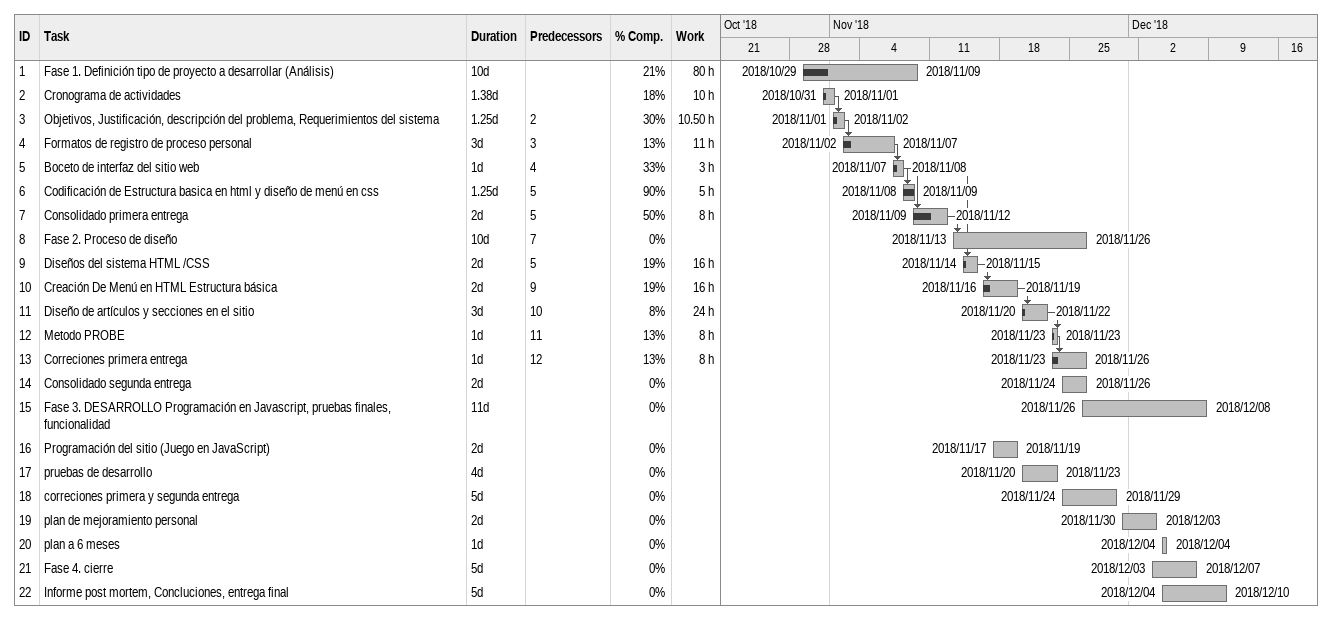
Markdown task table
| ID | Task | Duration | Start | Finish | Predecessors | % complete | Work (h) |
|---|---|---|---|---|---|---|---|
| 1 | Fase 1. Definición tipo de proyecto a desarrollar (Análisis) | 10d | 2018-10-29 | 2018-11-09 |  | 21 | 80 |
| 2 | Cronograma de actividades | 1.38d | 2018-10-31 | 2018-11-01 |  | 18 | 10 |
| 3 | Objetivos, Justificación, descripción del problema, Requerimientos del sistema | 1.25d | 2018-11-01 | 2018-11-02 | 2 | 30 | 10.50 |
| 4 | Formatos de registro de proceso personal | 3d | 2018-11-02 | 2018-11-07 | 3 | 13 | 11 |
| 5 | Boceto de interfaz del sitio web | 1d | 2018-11-07 | 2018-11-08 | 4 | 33 | 3 |
| 6 | Codificación de Estructura basica en html y diseño de menú en css | 1.25d | 2018-11-08 | 2018-11-09 | 5 | 90 | 5 |
| 7 | Consolidado primera entrega | 2d | 2018-11-09 | 2018-11-12 | 5 | 50 | 8 |
| 8 | Fase 2. Proceso de diseño | 10d | 2018-11-13 | 2018-11-26 | 7 | 0 |  |
| 9 | Diseños del sistema HTML /CSS | 2d | 2018-11-14 | 2018-11-15 | 5 | 19 | 16 |
| 10 | Creación De Menú en HTML Estructura básica | 2d | 2018-11-16 | 2018-11-19 | 9 | 19 | 16 |
| 11 | Diseño de artículos y secciones en el sitio | 3d | 2018-11-20 | 2018-11-22 | 10 | 8 | 24 |
| 12 | Metodo PROBE | 1d | 2018-11-23 | 2018-11-23 | 11 | 13 | 8 |
| 13 | Correciones primera entrega | 1d | 2018-11-23 | 2018-11-26 | 12 | 13 | 8 |
| 14 | Consolidado segunda entrega | 2d | 2018-11-24 | 2018-11-26 |  | 0 |  |
| 15 | Fase 3. DESARROLLO Programación en Javascript, pruebas finales, funcionalidad | 11d | 2018-11-26 | 2018-12-08 |  | 0 |  |
| 16 | Programación del sitio (Juego en JavaScript) | 2d | 2018-11-17 | 2018-11-19 |  | 0 |  |
| 17 | pruebas de desarrollo | 4d | 2018-11-20 | 2018-11-23 |  | 0 |  |
| 18 | correciones primera y segunda entrega | 5d | 2018-11-24 | 2018-11-29 |  | 0 |  |
| 19 | plan de mejoramiento personal | 2d | 2018-11-30 | 2018-12-03 |  | 0 |  |
| 20 | plan a 6 meses | 1d | 2018-12-04 | 2018-12-04 |  | 0 |  |
| 21 | Fase 4. cierre | 5d | 2018-12-03 | 2018-12-07 |  | 0 |  |
| 22 | Informe post mortem, Concluciones, entrega final | 5d | 2018-12-04 | 2018-12-10 |  | 0 |  |
